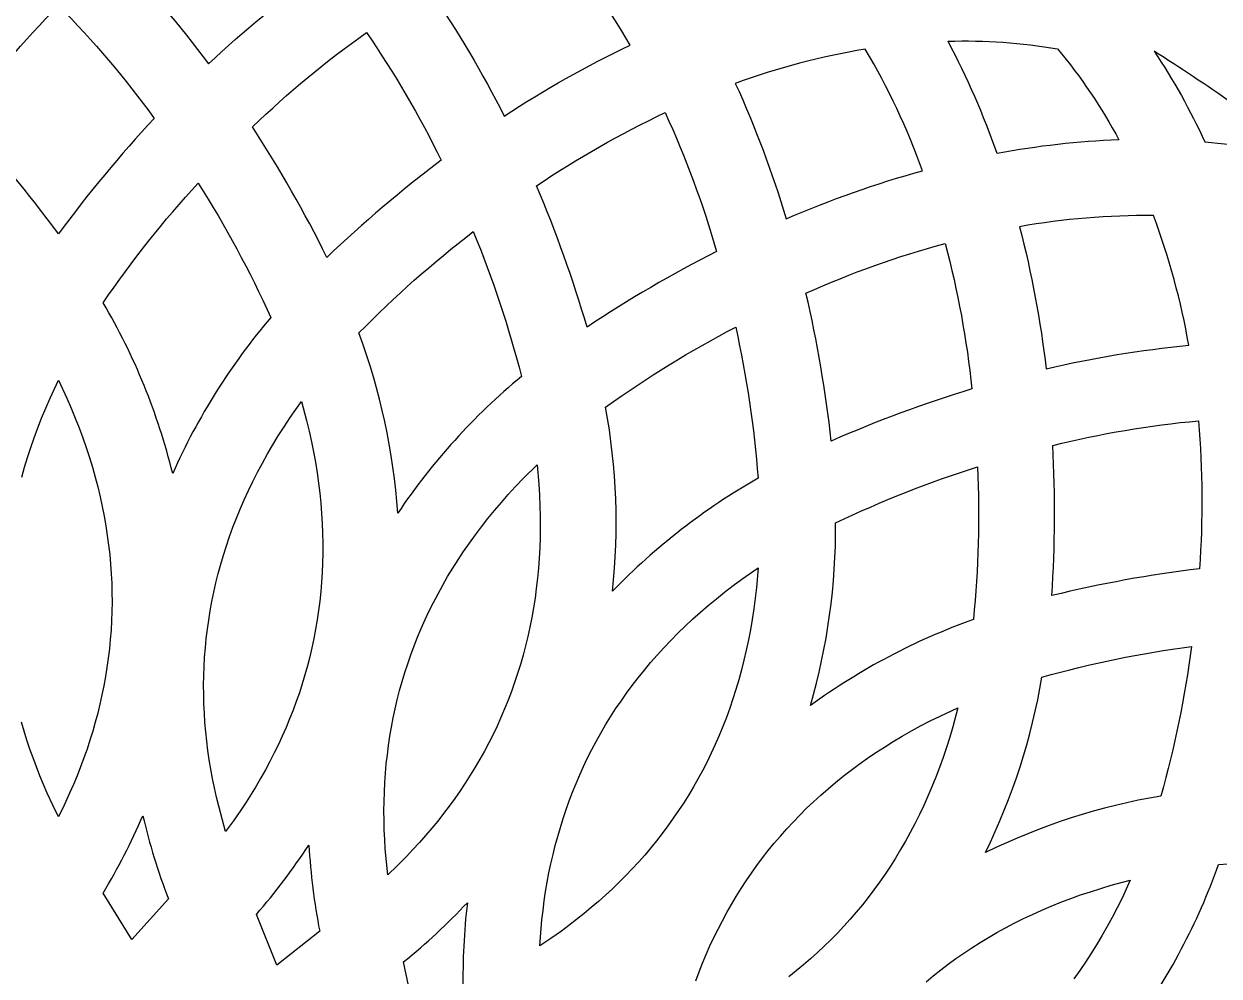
# Model space of a CAD drawing. Extents: x 198 to 1143, y 157 to 1987.
# Drawn here: x 662.8 to 914.4, y 1241.3 to 1441.7 of the extents above; entities that cross this region are included whole.
import ezdxf

# ---------------------------------------------------------------- set-up
doc = ezdxf.new("R2010")
doc.units = 0
doc.layers.get('0').update_dxf_attribs({"linetype": 'CONTINUOUS'})

msp = doc.modelspace()

# ---------------------------------------------------------------- linework, layer by layer
for points in [[(701.66, 1433.24, -0.034459), (725.17, 1452.55, 0.046745), (705.09, 1472.48, 0.046745), (681.85, 1456.34, -0.034459)], [(763.88, 1422.27, -0.034459), (790.39, 1437.2, 0.046745), (774.07, 1460.31, 0.046745), (748.39, 1448.46, -0.034459)], [(690.24, 1421.78, 0.029232), (670.07, 1397.48, 0.029232), (649.9, 1421.78, -0.037794), (670.07, 1445.5, -0.037794)], [(750.64, 1412.96, 0.029232), (726.56, 1392.54, 0.029232), (710.91, 1419.97, -0.037794), (734.9, 1439.83, -0.037794)], [(867.65, 1414.38, 0.037548), (857.31, 1438.02, -0.049372), (880.38, 1436.42, -0.049372), (893.3, 1417.25, 0.037548)], [(823.25, 1400.66, -0.034459), (851.95, 1410.76, 0.046745), (839.9, 1436.36, 0.046745), (812.54, 1429.14, -0.034459)], [(900.7, 1435.91, -0.039375), (911.4, 1416.82, -0.039375), (933.01, 1413.29, 0.022902)], [(808.6, 1393.79, 0.029232), (781.33, 1377.86, 0.029232), (770.69, 1407.59, -0.037794), (797.76, 1422.99, -0.037794)], [(714.77, 1379.91, 0.072141), (694.12, 1347.06, 0.072141), (679.48, 1383, -0.034729), (699.46, 1408.18, -0.034729)], [(877.97, 1369.07, -0.034459), (907.99, 1374.03, 0.046745), (900.56, 1401.33, 0.046745), (872.37, 1398.98, -0.034459)], [(767.53, 1367.48, 0.072141), (741.49, 1338.71, 0.072141), (733.32, 1376.64, -0.034729), (757.37, 1397.97, -0.034729)], [(862.35, 1364.85, 0.029232), (832.73, 1353.89, 0.029232), (827.41, 1385.02, -0.037794), (856.74, 1395.48, -0.037794)], [(817.34, 1346.06, 0.072141), (786.69, 1322.26, 0.072141), (785.23, 1361.03, -0.034729), (812.62, 1377.86, -0.034729)], [(910.25, 1327.02, 0.029232), (879.18, 1321.37, 0.029232), (879.35, 1352.95, -0.037794), (910.05, 1358.15, -0.037794)], [(862.66, 1316.33, 0.072141), (828.35, 1298.21, 0.072141), (833.65, 1336.65, -0.034729), (863.54, 1348.46, -0.034729)], [(902.14, 1279.18, 0.072141), (865.2, 1267.29, 0.072141), (877.09, 1304.22, -0.034729), (908.58, 1310.67, -0.034729)], [(693.21, 1257.56), (685.54, 1248.97), (679.47, 1258.76, 0.033861), (687.82, 1275.05, 0.033861)], [(725.05, 1250.72), (716.01, 1243.6), (711.73, 1254.29, 0.033861), (722.78, 1268.88, 0.033861)], [(934.56, 1235.73, 0.072141), (896.12, 1230.44, 0.072141), (914.25, 1264.75, -0.034729), (946.38, 1265.63, -0.034729)], [(755.23, 1238.46), (745.08, 1233.02), (742.73, 1244.29, 0.033861), (756.14, 1256.74, 0.033861)]]:
    msp.add_lwpolyline(points, format="xyb", close=True)
for points in [[(662.34, 1346.3), (662.92, 1348.36), (663.54, 1350.4), (664.22, 1352.5), (664.95, 1354.58), (665.72, 1356.66), (666.52, 1358.71), (667.4, 1360.83), (668.32, 1362.93), (670.07, 1366.67), (671.81, 1362.93), (672.73, 1360.83), (673.61, 1358.71), (674.41, 1356.66), (675.18, 1354.58), (675.91, 1352.5), (676.59, 1350.4), (677.21, 1348.36), (677.8, 1346.3), (678.34, 1344.24), (678.83, 1342.16), (679.28, 1340.14), (679.68, 1338.1), (680.04, 1336.06), (680.35, 1334.01), (680.62, 1332), (680.85, 1329.99), (681.03, 1327.98), (681.17, 1325.96), (681.27, 1323.97), (681.32, 1321.98), (681.34, 1319.99), (681.31, 1318), (681.24, 1316.03), (681.13, 1314.07), (680.98, 1312.11), (680.78, 1310.15), (680.55, 1308.2), (680.28, 1306.26), (679.97, 1304.32), (679.62, 1302.39), (679.23, 1300.47), (678.8, 1298.55), (678.33, 1296.64), (677.82, 1294.75), (677.28, 1292.84), (676.69, 1290.95), (676.08, 1289.07), (675.42, 1287.2), (674.72, 1285.33), (673.99, 1283.46), (673.22, 1281.62), (672.42, 1279.78), (671.27, 1277.29), (670.07, 1274.82), (668.86, 1277.29), (667.71, 1279.78), (666.91, 1281.62), (666.14, 1283.46), (665.41, 1285.33), (664.71, 1287.2), (664.06, 1289.07), (663.44, 1290.95), (662.85, 1292.84), (662.31, 1294.75)], [(804.2, 1240.33), (804.9, 1242.18), (805.63, 1244.02), (806.4, 1245.85), (807.2, 1247.65), (808.04, 1249.43), (808.91, 1251.2), (809.81, 1252.94), (810.75, 1254.67), (811.72, 1256.37), (812.72, 1258.05), (813.76, 1259.72), (814.84, 1261.36), (815.95, 1262.98), (817.09, 1264.58), (818.27, 1266.16), (819.48, 1267.71), (820.74, 1269.25), (822.03, 1270.77), (823.35, 1272.26), (824.7, 1273.72), (826.11, 1275.17), (827.55, 1276.6), (829.01, 1277.99), (830.51, 1279.36), (832.07, 1280.73), (833.65, 1282.06), (835.27, 1283.36), (836.91, 1284.63), (838.62, 1285.9), (840.37, 1287.13), (842.13, 1288.33), (843.92, 1289.5), (845.8, 1290.66), (847.69, 1291.8), (849.61, 1292.89), (851.55, 1293.95), (853.58, 1295), (855.64, 1296.02), (859.38, 1297.76), (858.31, 1293.78), (857.67, 1291.58), (856.98, 1289.39), (856.27, 1287.3), (855.53, 1285.22), (854.75, 1283.15), (853.92, 1281.11), (853.08, 1279.14), (852.21, 1277.19), (851.3, 1275.27), (850.34, 1273.35), (849.38, 1271.52), (848.38, 1269.7), (847.34, 1267.91), (846.27, 1266.14), (845.18, 1264.43), (844.06, 1262.74), (842.91, 1261.08), (841.72, 1259.44), (840.51, 1257.86), (839.28, 1256.3), (838.01, 1254.76), (836.71, 1253.26), (835.39, 1251.8), (834.04, 1250.36), (832.66, 1248.95), (831.26, 1247.58), (829.83, 1246.24), (828.37, 1244.92), (826.89, 1243.64), (825.38, 1242.39), (823.84, 1241.16)], [(852.68, 1240.09), (854.21, 1241.36), (855.77, 1242.6), (857.36, 1243.8), (858.99, 1244.99), (860.66, 1246.15), (862.34, 1247.27), (864.05, 1248.35), (865.82, 1249.43), (867.62, 1250.46), (869.43, 1251.46), (871.27, 1252.43), (873.18, 1253.38), (875.11, 1254.29), (877.06, 1255.17), (879.02, 1256), (881.07, 1256.83), (883.14, 1257.61), (885.21, 1258.36), (887.31, 1259.06), (889.49, 1259.75), (891.69, 1260.4), (895.68, 1261.46), (893.94, 1257.72), (892.92, 1255.67), (891.86, 1253.63), (890.8, 1251.7), (889.71, 1249.78), (888.58, 1247.88), (887.41, 1246.01), (886.25, 1244.22), (885.05, 1242.45), (883.81, 1240.71)]]:
    msp.add_lwpolyline(points)
for points in [[(721.21, 1362.19), (722.28, 1358.21), (722.82, 1355.98), (723.31, 1353.74), (723.75, 1351.58), (724.15, 1349.41), (724.5, 1347.23), (724.81, 1345.04), (725.07, 1342.92), (725.28, 1340.8), (725.46, 1338.67), (725.59, 1336.54), (725.67, 1334.47), (725.71, 1332.39), (725.71, 1330.32), (725.67, 1328.25), (725.58, 1326.22), (725.46, 1324.2), (725.29, 1322.19), (725.07, 1320.17), (724.82, 1318.2), (724.53, 1316.23), (724.2, 1314.27), (723.83, 1312.31), (723.42, 1310.39), (722.97, 1308.47), (722.48, 1306.57), (721.95, 1304.67), (721.38, 1302.79), (720.78, 1300.93), (720.13, 1299.08), (719.45, 1297.24), (718.73, 1295.41), (717.98, 1293.6), (717.19, 1291.8), (716.36, 1290.02), (715.49, 1288.24), (714.59, 1286.48), (713.65, 1284.73), (712.68, 1283.01), (711.67, 1281.28), (710.63, 1279.57), (709.55, 1277.88), (708.44, 1276.22), (706.88, 1273.96), (705.26, 1271.74), (704.5, 1274.38), (703.8, 1277.04), (703.33, 1278.98), (702.89, 1280.94), (702.5, 1282.9), (702.14, 1284.87), (701.82, 1286.82), (701.53, 1288.78), (701.29, 1290.74), (701.08, 1292.71), (700.91, 1294.67), (700.78, 1296.63), (700.69, 1298.59), (700.64, 1300.56), (700.63, 1302.52), (700.66, 1304.48), (700.73, 1306.44), (700.84, 1308.39), (700.99, 1310.36), (701.18, 1312.31), (701.41, 1314.27), (701.69, 1316.22), (702, 1318.18), (702.36, 1320.14), (702.76, 1322.09), (703.2, 1324.03), (703.69, 1325.99), (704.22, 1327.95), (704.79, 1329.89), (705.41, 1331.82), (706.07, 1333.78), (706.78, 1335.73), (707.53, 1337.66), (708.32, 1339.58), (709.17, 1341.54), (710.06, 1343.48), (710.99, 1345.4), (711.96, 1347.31), (712.99, 1349.25), (714.07, 1351.18), (715.19, 1353.09), (716.34, 1354.97), (717.57, 1356.91), (718.84, 1358.82)], [(770.8, 1348.91), (771.16, 1344.8), (771.3, 1342.51), (771.4, 1340.22), (771.46, 1338.01), (771.47, 1335.8), (771.44, 1333.59), (771.37, 1331.39), (771.25, 1329.25), (771.1, 1327.13), (770.9, 1325), (770.65, 1322.88), (770.38, 1320.82), (770.06, 1318.78), (769.7, 1316.73), (769.29, 1314.7), (768.86, 1312.72), (768.38, 1310.76), (767.87, 1308.8), (767.31, 1306.85), (766.72, 1304.95), (766.09, 1303.06), (765.42, 1301.19), (764.72, 1299.33), (763.98, 1297.51), (763.2, 1295.7), (762.39, 1293.9), (761.54, 1292.13), (760.65, 1290.38), (759.73, 1288.65), (758.78, 1286.93), (757.79, 1285.24), (756.76, 1283.57), (755.7, 1281.91), (754.61, 1280.28), (753.49, 1278.67), (752.32, 1277.07), (751.13, 1275.49), (749.9, 1273.93), (748.65, 1272.4), (747.35, 1270.88), (746.03, 1269.38), (744.67, 1267.9), (743.3, 1266.45), (741.36, 1264.5), (739.38, 1262.6), (739.09, 1265.33), (738.86, 1268.07), (738.74, 1270.06), (738.65, 1272.06), (738.6, 1274.06), (738.59, 1276.07), (738.61, 1278.05), (738.67, 1280.02), (738.77, 1282), (738.91, 1283.97), (739.08, 1285.93), (739.3, 1287.88), (739.55, 1289.83), (739.84, 1291.78), (740.17, 1293.71), (740.54, 1295.63), (740.95, 1297.55), (741.39, 1299.46), (741.88, 1301.37), (742.41, 1303.26), (742.98, 1305.15), (743.59, 1307.02), (744.24, 1308.9), (744.94, 1310.76), (745.67, 1312.61), (746.44, 1314.45), (747.26, 1316.3), (748.12, 1318.13), (749.02, 1319.94), (749.96, 1321.74), (750.96, 1323.55), (751.99, 1325.35), (753.07, 1327.12), (754.18, 1328.88), (755.35, 1330.66), (756.57, 1332.41), (757.82, 1334.14), (759.1, 1335.85), (760.46, 1337.59), (761.86, 1339.3), (763.29, 1340.98), (764.75, 1342.64), (766.3, 1344.33), (767.88, 1345.99)], [(817.32, 1327.21), (816.97, 1323.1), (816.71, 1320.82), (816.41, 1318.55), (816.08, 1316.36), (815.71, 1314.19), (815.3, 1312.02), (814.84, 1309.86), (814.36, 1307.78), (813.84, 1305.71), (813.27, 1303.65), (812.66, 1301.6), (812.04, 1299.63), (811.37, 1297.67), (810.66, 1295.72), (809.9, 1293.79), (809.13, 1291.91), (808.32, 1290.06), (807.47, 1288.22), (806.59, 1286.4), (805.68, 1284.63), (804.73, 1282.88), (803.75, 1281.15), (802.73, 1279.44), (801.68, 1277.77), (800.6, 1276.13), (799.49, 1274.5), (798.35, 1272.9), (797.17, 1271.33), (795.97, 1269.79), (794.73, 1268.27), (793.46, 1266.77), (792.16, 1265.3), (790.83, 1263.85), (789.47, 1262.44), (788.08, 1261.04), (786.66, 1259.67), (785.21, 1258.32), (783.73, 1257.01), (782.23, 1255.72), (780.69, 1254.44), (779.12, 1253.19), (777.53, 1251.97), (775.92, 1250.78), (773.68, 1249.2), (771.4, 1247.67), (771.59, 1250.41), (771.84, 1253.14), (772.06, 1255.13), (772.32, 1257.12), (772.62, 1259.1), (772.96, 1261.07), (773.32, 1263.02), (773.73, 1264.95), (774.17, 1266.88), (774.64, 1268.8), (775.16, 1270.7), (775.71, 1272.59), (776.29, 1274.46), (776.92, 1276.32), (777.58, 1278.17), (778.27, 1280), (779.01, 1281.82), (779.78, 1283.62), (780.6, 1285.41), (781.45, 1287.19), (782.33, 1288.95), (783.26, 1290.68), (784.23, 1292.42), (785.23, 1294.14), (786.27, 1295.83), (787.35, 1297.51), (788.48, 1299.18), (789.65, 1300.84), (790.85, 1302.47), (792.09, 1304.07), (793.39, 1305.69), (794.72, 1307.28), (796.08, 1308.84), (797.48, 1310.37), (798.95, 1311.92), (800.45, 1313.44), (801.98, 1314.93), (803.54, 1316.38), (805.18, 1317.86), (806.85, 1319.3), (808.55, 1320.71), (810.28, 1322.09), (812.1, 1323.49), (813.94, 1324.85)]]:
    msp.add_lwpolyline(points, close=True)

doc.saveas('drawing.dxf')
